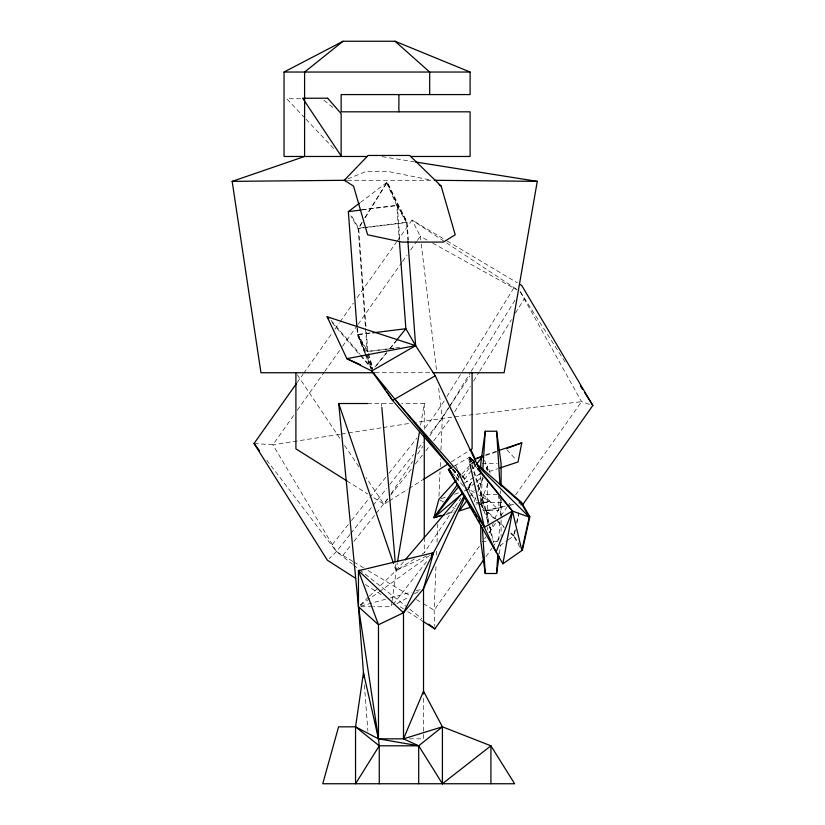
<?xml version="1.0" encoding="UTF-8"?>
<svg xmlns="http://www.w3.org/2000/svg" width="825" height="825" viewBox="0 0 825 825"><rect width="100%" height="100%" fill="white"/><g stroke="black" fill="none" stroke-linecap="round" stroke-linejoin="round"><path stroke-width="0.62" stroke-dasharray="4.12 3.09" d="M435.971 566.61L434.115 610.18L434.744 626.412M436.466 555.07L436.631 551.224M437.013 542.252L437.776 524.308M438.983 496.114L440.024 471.756M440.241 466.63L440.571 458.937M440.952 449.965L442.303 418.254L438.549 387.224M482.367 476.963L480.934 504.91M498.702 540.478L499.981 520.152M500.301 515.068L500.858 498.558M391.999 601.765L391.37 606.746L373.653 606.746M392.164 600.518L397.279 563.052M499.373 553.699L500.579 545.036M420.626 425.05L424.267 403.518L401.62 403.518M519.936 547.14L513.552 536.085L515.202 528.67M516.574 522.493L518.77 512.614M515.491 529.578L514.119 535.755L518.585 543.489M516.862 523.401L518.791 514.759M589.452 404.332L581.563 401.672L520.235 291.679L520.843 289.193M475.623 497.681L473.859 502.373L501.095 502.373L498.888 496.475M477.819 491.824L482.646 478.943M486.162 469.58L487.482 466.063L490.937 475.272M487.843 483.522L480.769 502.373L488.287 522.4M489.637 532.919L493.185 523.452M494.907 518.863L501.095 502.373M468.342 489.369L471.498 482.347L465.692 489.142M468.487 487.936L471.498 482.347L467.919 487.678M444.242 400.94L431.279 419.977L424.091 429.031M446.944 396.557L461.783 372.446M462.464 371.353L513.738 288.08M449.687 406.251L442.303 418.254L428.773 435.291M450.368 405.157L470.518 372.426M471.188 371.332L515.532 299.32M454.73 411.696L470.25 386.492M473.622 381.016L479.026 372.25M479.696 371.157L511.407 319.657M515.46 313.077L524.226 298.836M362.113 222.131L358.122 228.556L365.434 327.298M364.774 217.852L386.698 182.521L406.519 222.523L407.849 240.477M362.01 222.874L358.689 228.226L366.001 326.968M365.341 217.522L387.265 182.191L407.086 222.193L408.416 240.147M387.575 498.888L383.996 504.23L372.034 496.712M391.163 493.536L412.644 461.464M417.656 453.987L422.668 446.5M429.835 435.806L448.449 408.014M449.171 406.942L469.941 375.942M422.091 554.08L424.267 552.709L460.762 498.341M297.072 382.656L303.012 374.272M303.755 373.22L331.939 333.352M334.909 329.154L339.353 322.864M340.096 321.812L353.451 302.93M357.163 297.691L396.474 242.086M397.217 241.044L412.046 220.058L446.057 240.333M293.618 415.47L272.869 444.809L254.059 443.499M297.32 410.231L323.988 372.508M324.73 371.467L341.777 347.366M342.519 346.314L357.338 325.359M358.071 324.308L401.785 262.484M402.528 261.442L406.972 255.152M410.685 249.913L416.604 241.529M417.347 240.487L420.317 236.29L412.046 220.058L519.173 290.978M479.315 546.263L434.115 610.18L423.122 603.58M484.502 538.931L485.987 536.838M488.947 532.651L495.619 523.215M500.806 515.883L506.725 507.499M507.468 506.447L510.438 502.26M515.615 494.928L581.563 401.672L453.915 416.873M486.018 556.524L491.958 548.14M492.7 547.088L500.858 535.549M462.608 477.335L469.229 468.033M472.168 463.887L474.375 460.793M469.796 496.609L474.313 490.442M477.335 486.327L483.368 478.108M392.927 604.746L428.051 559.711M332.32 544.634L348.284 524.535M351.471 520.513L369.033 498.393M369.827 497.392L385.791 477.283M388.977 473.261L416.914 438.075M349.986 534.538L336.466 551.585L329.227 558.546M350.79 533.538L372.271 506.468M373.065 505.467L386.595 488.431M389.782 484.419L413.655 454.338M418.43 448.326L423.204 442.313M342.818 555.4L350.8 545.346M353.987 541.324L387.502 499.104M390.699 495.082L411.448 468.94M415.439 463.918L422.617 454.864M425.813 450.852L429 446.83M433.785 440.798L451.358 417.172L416.068 422.369M464.228 479.614L475.396 465.589M374.921 367.043L386.822 352.296M389.998 348.367L395.557 341.488M376.282 365.733L386.595 352.956M389.771 349.027L396.113 341.168M403.477 561.897L395.99 570.653L379.521 586.493M456.916 479.531L458.638 477.634M462.082 473.849L468.961 466.29M469.827 465.341L474.127 460.608M360.298 604.983L368.538 597.063M369.445 596.176L378.603 587.379M466.311 490.236L482.006 476.933M360.463 202.445L387.265 182.191L397.32 205.281L407.086 222.193L365.062 227.432M360.546 605.241L378.273 592.484M379.314 591.731L430.392 554.957M499.857 545.717L507.231 540.53M508.282 539.787L514.119 535.755L510.397 532.393M414.48 558.917L395.99 570.653L393.917 564.599M388.348 501.497L383.996 504.23L366.094 477.5M389.431 500.816L407.921 489.194M409.014 488.513L422.06 480.305M451.43 461.845L468.827 450.914M454.441 465.908L469.807 457.04L473.643 460.391M464.073 483.202L480.789 473.55M396.907 603.642L409.097 596.805M414.645 593.701L420.183 590.597M426.7 555.967L395.99 570.653L395.443 564.269M347.789 178.87L366.506 171.301L387.265 171.301L431.867 180.283M485.77 454.781L496.567 451.213M485.502 455.524L496.361 451.935M489.091 471.549L497.547 468.755M441.272 498.589L446.098 497.001M454.544 494.206L459.37 492.608M464.197 491.009L469.033 489.421L474.396 492.473M447.14 513.315L454.338 510.933M478.552 504.601L489.411 501.012L478.686 494.907M360.917 606.066L385.471 599.27M390.38 597.908L411.242 592.133M416.151 590.772L421.059 589.411M445.985 514.491L453.214 512.583M475.994 504.137L479.655 503.281M480.872 503.002L489.411 501.012M480.274 503.91L486.203 510.5L505.694 506.034M506.911 505.756L513.006 504.364M481.408 506.117L485.636 510.83L505.127 506.364M510.005 505.251L513.655 504.405M340.034 434.28L272.869 444.809L336.466 551.585L352.522 564.207M341.302 434.084L381.851 427.732M383.12 427.525L411.005 423.163M361.659 209.725L397.32 205.281L399.877 239.9M362.371 209.89L396.753 205.6L406.519 222.523L358.122 228.556L350.8 215.861M363.784 227.597L358.689 228.226L350.759 214.479M357.565 328.01L358.04 334.424L370.776 332.836M356.998 328.329L357.472 334.744L370.208 333.156M371.858 369.476L358.04 334.424L367.806 351.337L394.546 348.006M395.825 347.851L399.64 347.377M364.846 353.44L357.472 334.744L367.238 351.667L388.895 348.965M390.163 348.81L393.989 348.336M300.62 98.742L286.718 98.742L305.157 118.295M347.346 180.283L431.712 180.283M375.055 372.735L431.238 372.735M367.661 403.518L392.813 403.518M482.037 463.423L497.279 463.423M498.847 494.453L498.847 510.283L483.017 510.283L483.017 494.453L497.63 494.453M482.037 541.324L488.39 541.324M493.474 541.324L498.558 541.324M360.999 606.746L372.384 606.746M409.437 738.839L423.514 738.839L423.514 696.496M382.14 156.678L413.923 161.731M427.072 240.034L420.317 236.29L421.09 242.684M432.692 243.158L516.986 289.884M439.931 500.002L445.294 503.054M452.801 507.323L454.946 508.551M447.15 240.993L517.357 282.851M352.718 561.34L336.466 551.585L264.938 457.772M353.822 562L363.722 567.94M368.115 570.58L409.922 595.66M416.522 599.62L422.018 602.92M347.016 480.985L367.682 493.979M365.392 584.554L382.759 595.64M400.115 606.726L403.373 608.809M407.715 611.583L421.812 620.596M353.523 565.001L358.545 568.941M359.545 569.735L405.725 606.024M409.747 609.18L421.792 618.657M323.998 100.279L334.476 108.745M474.035 461.567L469.239 457.359L485.636 510.83L488.524 523.277M474.354 461.557L469.807 457.04L486.203 510.5L495.505 518.915M496.444 519.76L503.879 526.494M485.636 510.83L494.01 518.399M497.733 521.771L504.25 527.66M510.757 533.558L513.552 536.085M474.695 462.794L469.239 457.359L475.643 465.321M483.017 494.453L498.847 510.283M306.034 119.223L334.125 149.026M506.88 449.687L516.337 460.082M452.337 472.838L454.884 475.664M455.73 476.603L460.804 482.254M470.116 492.608L476.046 499.197M456.008 477.871L464.475 487.286M471.25 494.825L476.324 500.466M462.227 475.509L467.311 481.336M461.66 475.839L466.744 481.666M452.863 469.239L457.906 475.087M452.296 469.569L459.03 477.355M331.011 320.317L360.174 354.379M361.01 355.358L372.683 368.981M332.114 322.585L359.618 354.709M360.442 355.678L372.116 369.311M453.214 469.043L458.112 474.973M452.647 469.363L459.174 477.273M475.571 465.362L469.054 457.473L470.188 462.433M476.633 467.662L468.487 457.793L469.621 462.763M469.807 457.04L474.612 463M297.34 374.87L340.312 439.013M344.603 445.428L358.927 466.816M520.235 291.679L565.177 362.123M455.658 465.207L457.277 468.641M386.698 182.521L396.753 205.6L399.31 240.23M358.04 334.424L366.527 353.904M367.022 355.049L372.518 367.661M357.472 334.744L372.446 369.136M365.3 354.616L370.827 368.631M490.05 527.113L490.937 529.464M368.517 353.667L372.797 367.63M367.95 353.987L372.23 367.95M484.657 460.247L487.565 470.776M486.203 510.5L488.802 521.709M489.957 526.69L493.711 542.881M488.812 524.525L492.278 539.467M469.033 489.421L469.538 491.813M421.245 243.973L436.693 371.879M381.49 403.518L381.717 406.075M364.392 684.977L367.888 731.146M366.382 332.104L367.806 351.337M365.537 328.577L367.238 351.667M500.373 490.937L500.538 493.484M501.095 498.599L501.095 518.708M501.095 519.956L501.095 536.291M487.482 466.063L487.482 469.817M487.482 483.594L487.482 526.154M487.482 527.412L487.482 529.918M480.769 475.984L480.769 504.879M424.267 403.518L424.267 430.33M424.267 537.591L424.267 552.709"/><path stroke-width="1.24" d="M482.852 469.343L485.244 431.238L496.619 431.238L501.095 463.423L501.095 486.038M480.769 524.989L480.769 541.324L485.244 573.499L496.619 573.499L497.898 553.173M485.244 431.238L480.769 463.423L480.769 468.445M496.619 573.499L499.032 556.174M490.916 783.75L490.916 745.8L442.417 783.75L418.698 745.8L378.479 738.839L355.544 726.825L338.58 726.825L322.761 783.75L514.635 783.75L490.916 745.8L442.417 726.825L418.698 745.8L379.263 745.8L355.544 783.75L355.544 726.825L363.464 672.788L378.479 738.839L379.263 745.8L379.263 783.75M397.495 561.784L419.554 431.372M415.192 161.937L537.261 181.366L504.127 372.735L433.115 372.735M500.455 483.924L521.534 502.415L529.825 516.78L522.411 550.131L502.889 563.795L512.449 511.077L478.046 468.301M498.97 450.419L521.771 442.881L518.059 461.969L499.96 467.961M520.987 504.879L521.534 502.415L519.1 502.972M477.448 468.652L512.449 511.077L496.073 551.997L457.256 470.106M367.661 403.518L338.724 403.518L358.463 606.746L378.479 738.839L403.497 738.839L423.514 691.226L442.417 726.825L442.417 783.75M464.65 497.547L423.514 588.73L403.497 612.748L378.479 624.752L378.479 738.839M418.698 783.75L418.698 745.8L403.497 738.839L403.497 612.748L433.517 552.709L464.269 495.753M355.627 578.315L327.412 560.288L254.059 443.499L296.33 383.707M422.905 621.287L434.837 628.908L483.79 559.68M522.369 505.127L592.835 405.467L521.74 285.471L519.554 284.161M457.463 484.574L433.94 517.677L444.778 514.81M466.775 500.713L459.236 510.995L470.106 507.396M431.176 555.71L433.517 552.709L358.463 570.714L358.463 606.746L363.804 677.284M458.648 486.626L433.94 517.677L441.138 515.295M476.19 464.588L482.573 456.576M396.34 340.508L405.869 328.711L399.413 241.508M405.116 559.979L462.382 493.01M456.06 480.47L438.859 499.393L433.94 517.677L462.382 493.567M410.53 156.472L470.095 156.472L470.095 111.818L341.148 111.818L341.148 94.576L470.095 94.576L470.095 72.043L395.041 41.25L343.076 41.25L304.59 72.043L304.59 156.472L232.165 181.366L260.958 372.735L374.313 372.735M356.905 327.051L348.356 211.633L359.452 203.208M423.153 479.624L448.161 463.897M469.91 450.233L472.086 448.862L472.086 372.735M435.249 375.777L392.566 400.414L371.755 370.972L346.871 358.669L327.113 316.748L415.635 345.634L435.249 375.777L481.264 473.282L479.191 474.478M452.213 467.187L448.387 469.404L502.889 563.795M450.924 472.23L448.387 469.404L484.368 527.299L512.449 511.077L529.258 517.11L521.854 550.45L512.449 511.077M367.135 156.472L284.037 156.472L284.037 72.043L343.076 41.25M431.248 553.792L433.517 552.709L423.514 588.73L423.514 693.938M482.295 456.019L475.85 458.721L481.882 456.73M507.138 448.326L521.771 442.881M403.497 738.839L442.417 726.825M348.356 211.633L361.092 210.045M372.756 332.846L405.869 328.711L415.635 345.634L371.755 370.972L451.832 468.373M232.165 181.366L346.067 180.283M284.037 72.043L470.095 72.043M434.27 180.283L537.261 181.366M360.473 364.722L346.871 358.669L415.635 345.634L407.942 241.756M439.096 184.79L441.158 186.079L455.204 234.774L443.458 242.086L401.95 242.086L367.61 234.774L353.564 186.079L344.283 180.283L368.136 155.461L409.643 155.461L441.158 186.079M347.016 480.985L295.907 448.862L295.907 372.735M428.814 624.174L434.837 628.908M355.544 726.825L379.263 745.8M476.902 464.083L520.967 502.734L529.258 517.11L477.427 465.506M395.041 41.25L429.681 72.043L429.681 94.576M358.463 606.746L378.479 624.752L358.463 570.714L403.497 612.748M528.01 514.965L529.825 516.78M394.701 399.187L460.814 474.87M449.501 465.341L451.182 467.29M451.461 468.59L392.566 400.414L386.956 391.803M327.113 316.748L328.783 318.687M254.059 443.499L259.493 450.636M382.759 385.347L385.553 389.658M580.387 385.966L582.46 389.214M584.533 392.463L592.835 405.467M449.635 470.168L450.986 472.354M449.594 470.188L450.883 472.426M452.162 474.633L454.111 478.005M469.487 504.642L474.086 512.603M475.262 514.645L476.551 516.873M478.469 520.204L479.758 522.431M470.869 449.738L475.808 460.185M338.724 403.518L393.504 563.382M494.01 546.934L494.588 549.429M469.91 464.001L484.368 527.299M381.831 407.344L395.216 561.722M496.619 431.238L499.981 484.584M482.367 527.773L485.244 573.499M424.267 435.445L424.267 537.591M398.887 94.576L398.887 111.818M327.68 98.227L302.662 98.227L341.148 155.966L341.148 113.623L327.68 98.227"/></g></svg>
